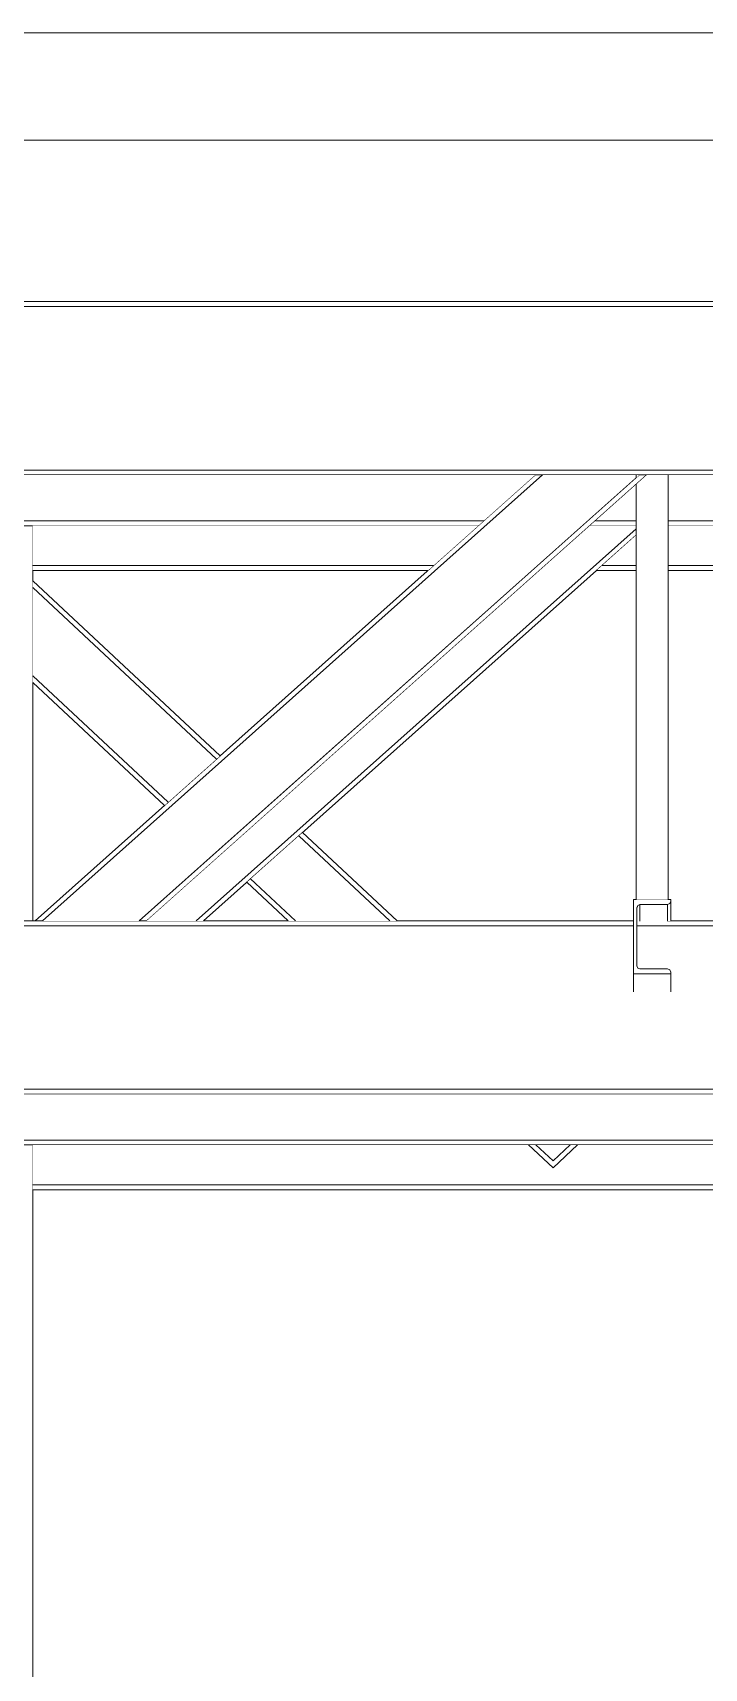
# Model space of a CAD drawing. Extents: x -3080 to 28500, y -1326 to 31609.
# Drawn here: x 22715 to 22850.5, y 28284.2 to 28614.3 of the extents above; entities that cross this region are included whole.
import ezdxf
from ezdxf.xclip import XClip

# ---------------------------------------------------------------- set-up
doc = ezdxf.new("R2010")
doc.units = 0
doc.header["$LTSCALE"] = 100
doc.header["$XCLIPFRAME"] = 2
doc.linetypes.add('188K-SM-07-F10-MECH-CR PIPE-Y2257103$0$X-S-FAB_SL ALL$0$Wipeout_Contour', pattern=[1, 0, -1])
for name, color, linetype in [('0-xref', 8, 'Continuous'), ('188K-SM-07-F10-MECH-CR PIPE-Y2257103$0$X-S-FAB_SL ALL$0$A-ROOF', 7, 'Continuous'), ('188K-SM-07-F10-MECH-CR PIPE-Y2257103$0$X-S-FAB_SL ALL$0$ASP_1', 1, 'Continuous'), ('188K-SM-07-F10-MECH-CR PIPE-Y2257103$0$X-S-FAB_SL ALL$0$Hattch', 7, 'Continuous'), ('188K-SM-07-F10-MECH-CR PIPE-Y2257103$0$X-S-FAB_SL ALL$0$S-COL', 7, 'Continuous'), ('188K-SM-07-F10-MECH-CR PIPE-Y2257103$0$X-S-FAB_SL ALL$0$S-TRUSS', 7, 'Continuous')]:
    doc.layers.add(name, color=color, linetype=linetype)

# ---------------------------------------------------------------- blocks, each defined once
blk = doc.blocks.new('188K-SM-07-F10-MECH-CR PIPE-Y2257103$0$X-S-FAB_SL ALL$0$剖面元素_224_3', base_point=(23061.26, -8263.06))
at = {"layer": '188K-SM-07-F10-MECH-CR PIPE-Y2257103$0$X-S-FAB_SL ALL$0$S-COL', "color": 8, "lineweight": 0}
blk.add_line((45776.26, -6158.78), (45776.26, -6079.02), dxfattribs=at)
at = {"color": 254, "linetype": '188K-SM-07-F10-MECH-CR PIPE-Y2257103$0$X-S-FAB_SL ALL$0$Wipeout_Contour', "lineweight": 0, "ltscale": 369492.85765}
blk.add_wipeout([(45706.26, -6943.06), (45776.26, -6943.06), (45776.26, -6204.02), (45758.76, -6204.02), (45758.76, -6212.28), (45723.76, -6212.28), (45723.76, -6204.02), (45706.26, -6204.02)], dxfattribs=at).dxf.layer = '188K-SM-07-F10-MECH-CR PIPE-Y2257103$0$X-S-FAB_SL ALL$0$Hattch'
at = {"layer": '188K-SM-07-F10-MECH-CR PIPE-Y2257103$0$X-S-FAB_SL ALL$0$S-COL', "color": 8, "lineweight": 0}
blk.add_line((45776.26, -6943.06), (45776.26, -6204.02), dxfattribs=at)
blk = doc.blocks.new('188K-SM-07-F10-MECH-CR PIPE-Y2257103$0$X-S-FAB_SL ALL$0$剖面元素_439_3', base_point=(23061.26, -8263.06))
at = {"layer": '188K-SM-07-F10-MECH-CR PIPE-Y2257103$0$X-S-FAB_SL ALL$0$A-ROOF', "color": 6, "lineweight": 0}
blk.add_line((47418.76, -5979.5), (38233.76, -5979.5), dxfattribs=at)
at = {"color": 254, "linetype": '188K-SM-07-F10-MECH-CR PIPE-Y2257103$0$X-S-FAB_SL ALL$0$Wipeout_Contour', "lineweight": 0, "ltscale": 3803858.743980569}
blk.add_wipeout([(38233.76, -6001.22), (38233.76, -6029.83), (38595.06, -6029.83), (38595.06, -6029.64), (38607.46, -6029.64), (38607.46, -6029.83), (39003.81, -6029.83), (39003.81, -6029.71), (39038.81, -6029.71), (39038.81, -6029.83), (39435.06, -6029.83), (39435.06, -6029.64), (39447.46, -6029.64), (39447.46, -6029.83), (39843.76, -6029.83), (39843.76, -6029.71), (39878.76, -6029.71), (39878.76, -6029.83), (40275.06, -6029.83), (40275.06, -6029.64), (40287.46, -6029.64), (40287.46, -6029.83), (40683.76, -6029.83), (40683.76, -6029.71), (40718.76, -6029.71), (40718.76, -6029.83), (41115.06, -6029.83), (41115.06, -6029.64), (41127.46, -6029.64), (41127.46, -6029.83), (41523.76, -6029.83), (41523.76, -6029.71), (41558.76, -6029.71), (41558.76, -6029.83), (41955.06, -6029.83), (41955.06, -6029.64), (41967.46, -6029.64), (41967.46, -6029.83), (42363.76, -6029.83), (42363.76, -6029.71), (42398.76, -6029.71), (42398.76, -6029.83), (42795.06, -6029.83), (42795.06, -6029.64), (42807.46, -6029.64), (42807.46, -6029.83), (43203.76, -6029.83), (43203.76, -6029.71), (43238.76, -6029.71), (43238.76, -6029.83), (43635.06, -6029.83), (43635.06, -6029.64), (43647.46, -6029.64), (43647.46, -6029.83), (44043.76, -6029.83), (44043.76, -6029.71), (44078.76, -6029.71), (44078.76, -6029.83), (44475.06, -6029.83), (44475.06, -6029.64), (44487.46, -6029.64), (44487.46, -6029.83), (44883.76, -6029.83), (44883.76, -6029.71), (44918.76, -6029.71), (44918.76, -6029.83), (45315.06, -6029.83), (45315.06, -6029.64), (45327.46, -6029.64), (45327.46, -6029.83), (45723.76, -6029.83), (45723.76, -6029.71), (45758.76, -6029.71), (45758.76, -6029.83), (46155.06, -6029.83), (46155.06, -6029.64), (46167.46, -6029.64), (46167.46, -6029.83), (46563.76, -6029.83), (46563.76, -6029.71), (46598.76, -6029.71), (46598.76, -6029.83), (46995.06, -6029.83), (46995.06, -6029.64), (47007.46, -6029.64), (47007.46, -6029.83), (47376.26, -6029.83), (47376.26, -6001.22)], dxfattribs=at).dxf.layer = '188K-SM-07-F10-MECH-CR PIPE-Y2257103$0$X-S-FAB_SL ALL$0$Hattch'
at = {"layer": '188K-SM-07-F10-MECH-CR PIPE-Y2257103$0$X-S-FAB_SL ALL$0$A-ROOF', "color": 6, "lineweight": 0}
blk.add_line((47418.76, -6001.22), (38233.76, -6001.22), dxfattribs=at)
blk = doc.blocks.new('188K-SM-07-F10-MECH-CR PIPE-Y2257103$0$X-S-FAB_SL ALL$0$剖面元素_787_3', base_point=(23061.26, -8263.06))
at = {"color": 254, "linetype": '188K-SM-07-F10-MECH-CR PIPE-Y2257103$0$X-S-FAB_SL ALL$0$Wipeout_Contour', "lineweight": 0, "ltscale": 371617.813796}
blk.add_wipeout([(46155.06, -6033.78), (45758.76, -6033.78), (45758.76, -6034.78), (46161.01, -6034.78), (46161.01, -6034.09), (46160.93, -6033.88), (46160.71, -6033.79), (46155.06, -6033.79)], dxfattribs=at).dxf.layer = '188K-SM-07-F10-MECH-CR PIPE-Y2257103$0$X-S-FAB_SL ALL$0$Hattch'
at = {"color": 254, "linetype": '188K-SM-07-F10-MECH-CR PIPE-Y2257103$0$X-S-FAB_SL ALL$0$Wipeout_Contour', "lineweight": 0, "ltscale": 372628.779703}
blk.add_wipeout([(45748.76, -6193.78), (46588.76, -6193.78), (46588.76, -6193.05), (46563.76, -6193.05), (46563.76, -6192.78), (45758.76, -6192.78), (45758.76, -6193.05), (45748.76, -6193.05)], dxfattribs=at).dxf.layer = '188K-SM-07-F10-MECH-CR PIPE-Y2257103$0$X-S-FAB_SL ALL$0$Hattch'
at = {"color": 254, "linetype": '188K-SM-07-F10-MECH-CR PIPE-Y2257103$0$X-S-FAB_SL ALL$0$Wipeout_Contour', "lineweight": 0, "ltscale": 1117359.68628444}
blk.add_wipeout([(45748.76, -6062.73), (45758.76, -6062.73), (45758.76, -6067.78), (46563.76, -6067.78), (46563.76, -6062.73), (46580.26, -6062.73), (46580.26, -6035.28), (46563.76, -6035.28), (46563.76, -6034.78), (46161.51, -6034.78), (46161.51, -6053.35), (46161.6, -6053.56), (46161.81, -6053.65), (46167.46, -6053.65), (46167.46, -6058.04), (46155.06, -6058.04), (46155.06, -6053.65), (46160.71, -6053.65), (46160.93, -6053.56), (46161.01, -6053.35), (46161.01, -6034.78), (45758.76, -6034.78), (45758.76, -6035.28), (45748.76, -6035.28)], dxfattribs=at).dxf.layer = '188K-SM-07-F10-MECH-CR PIPE-Y2257103$0$X-S-FAB_SL ALL$0$Hattch'
at = {"color": 254, "linetype": '188K-SM-07-F10-MECH-CR PIPE-Y2257103$0$X-S-FAB_SL ALL$0$Wipeout_Contour', "lineweight": 0, "ltscale": 1490301.704925529}
blk.add_wipeout([(45748.76, -6160.26), (45748.76, -6187.71), (45758.76, -6187.71), (45758.76, -6192.78), (46563.76, -6192.78), (46563.76, -6187.71), (46580.26, -6187.71), (46580.26, -6160.26), (46563.76, -6160.26), (46563.76, -6159.78), (46418.16, -6159.78), (46418.16, -6167.85), (46418.35, -6168.31), (46418.81, -6168.5), (46424.36, -6168.5), (46424.82, -6168.69), (46425.01, -6169.15), (46425.01, -6173.08), (46417.51, -6173.08), (46417.51, -6159.78), (45898.16, -6159.78), (45898.16, -6167.85), (45898.35, -6168.31), (45898.81, -6168.5), (45904.36, -6168.5), (45904.82, -6168.69), (45905.01, -6169.15), (45905.01, -6173.08), (45897.51, -6173.08), (45897.51, -6159.78), (45758.76, -6159.78), (45758.76, -6160.26)], dxfattribs=at).dxf.layer = '188K-SM-07-F10-MECH-CR PIPE-Y2257103$0$X-S-FAB_SL ALL$0$Hattch'
at = {"layer": '188K-SM-07-F10-MECH-CR PIPE-Y2257103$0$X-S-FAB_SL ALL$0$S-TRUSS', "color": 8, "lineweight": 0}
for p, q in [((46155.06, -6033.78), (45758.76, -6033.78)), ((46161.01, -6034.78), (45758.76, -6034.78)), ((45748.76, -6193.78), (46581.26, -6193.78)), ((45758.76, -6192.78), (46563.76, -6192.78))]:
    blk.add_line(p, q, dxfattribs=at)
at = {"color": 254, "linetype": '188K-SM-07-F10-MECH-CR PIPE-Y2257103$0$X-S-FAB_SL ALL$0$Wipeout_Contour', "lineweight": 0, "ltscale": 372467.365903}
blk.add_wipeout([(45749.26, -6068.78), (46573.26, -6068.78), (46573.26, -6068.07), (46563.76, -6068.07), (46563.76, -6067.78), (45758.76, -6067.78), (45758.76, -6068.07), (45749.26, -6068.07)], dxfattribs=at).dxf.layer = '188K-SM-07-F10-MECH-CR PIPE-Y2257103$0$X-S-FAB_SL ALL$0$Hattch'
at = {"color": 254, "linetype": '188K-SM-07-F10-MECH-CR PIPE-Y2257103$0$X-S-FAB_SL ALL$0$Wipeout_Contour', "lineweight": 0, "ltscale": 184960.758147}
blk.add_wipeout([(45758.76, -6158.78), (45758.76, -6159.78), (45897.51, -6159.78), (45897.51, -6158.78)], dxfattribs=at).dxf.layer = '188K-SM-07-F10-MECH-CR PIPE-Y2257103$0$X-S-FAB_SL ALL$0$Hattch'
at = {"layer": '188K-SM-07-F10-MECH-CR PIPE-Y2257103$0$X-S-FAB_SL ALL$0$S-TRUSS', "color": 8, "lineweight": 0}
for p, q in [((46563.76, -6067.78), (45758.76, -6067.78)), ((45877.65, -6068.78), (45749.26, -6068.78)), ((45898.68, -6068.78), (45879.15, -6068.78)), ((46437.34, -6068.78), (45900.19, -6068.78)), ((45758.76, -6158.78), (45776.74, -6158.78)), ((45778.24, -6158.78), (45797.77, -6158.78))]:
    blk.add_line(p, q, dxfattribs=at)
at = {"color": 254, "linetype": '188K-SM-07-F10-MECH-CR PIPE-Y2257103$0$X-S-FAB_SL ALL$0$Wipeout_Contour', "lineweight": 0, "ltscale": 371521.276645}
blk.add_wipeout([(45898.16, -6159.78), (46417.51, -6159.78), (46417.51, -6158.78), (45904.51, -6158.78), (45904.36, -6158.84), (45898.81, -6158.84), (45898.35, -6159.03), (45898.16, -6159.49)], dxfattribs=at).dxf.layer = '188K-SM-07-F10-MECH-CR PIPE-Y2257103$0$X-S-FAB_SL ALL$0$Hattch'
at = {"layer": '188K-SM-07-F10-MECH-CR PIPE-Y2257103$0$X-S-FAB_SL ALL$0$S-TRUSS', "color": 8, "lineweight": 0}
for p, q in [((45758.76, -6159.78), (45897.51, -6159.78)), ((45799.27, -6158.78), (45897.51, -6158.78)), ((45898.16, -6159.78), (46417.51, -6159.78)), ((45904.51, -6158.78), (46417.51, -6158.78))]:
    blk.add_line(p, q, dxfattribs=at)
blk = doc.blocks.new('188K-SM-07-F10-MECH-CR PIPE-Y2257103$0$X-S-FAB_SL ALL$0$剖面元素_789_3', base_point=(23061.26, -8263.06))
at = {"color": 254, "linetype": '188K-SM-07-F10-MECH-CR PIPE-Y2257103$0$X-S-FAB_SL ALL$0$Wipeout_Contour', "lineweight": 0, "ltscale": 184935.947632}
blk.add_wipeout([(45776.74, -6158.78), (45778.24, -6158.78), (45879.15, -6068.78), (45877.65, -6068.78)], dxfattribs=at).dxf.layer = '188K-SM-07-F10-MECH-CR PIPE-Y2257103$0$X-S-FAB_SL ALL$0$Hattch'
at = {"color": 254, "linetype": '188K-SM-07-F10-MECH-CR PIPE-Y2257103$0$X-S-FAB_SL ALL$0$Wipeout_Contour', "lineweight": 0, "ltscale": 185019.342693}
blk.add_wipeout([(45797.77, -6158.78), (45799.27, -6158.78), (45900.19, -6068.78), (45898.68, -6068.78)], dxfattribs=at).dxf.layer = '188K-SM-07-F10-MECH-CR PIPE-Y2257103$0$X-S-FAB_SL ALL$0$Hattch'
at = {"color": 254, "linetype": '188K-SM-07-F10-MECH-CR PIPE-Y2257103$0$X-S-FAB_SL ALL$0$Wipeout_Contour', "lineweight": 0, "ltscale": 231273.98567}
blk.add_wipeout([(45778.24, -6158.78), (45797.77, -6158.78), (45898.01, -6069.38), (45898.01, -6068.78), (45879.15, -6068.78)], dxfattribs=at).dxf.layer = '188K-SM-07-F10-MECH-CR PIPE-Y2257103$0$X-S-FAB_SL ALL$0$Hattch'
at = {"layer": '188K-SM-07-F10-MECH-CR PIPE-Y2257103$0$X-S-FAB_SL ALL$0$S-TRUSS', "color": 8, "lineweight": 0}
for p, q in [((45776.74, -6158.78), (45877.65, -6068.78)), ((45778.24, -6158.78), (45879.15, -6068.78)), ((45797.77, -6158.78), (45898.68, -6068.78)), ((45799.27, -6158.78), (45900.19, -6068.78)), ((45877.65, -6068.78), (45879.15, -6068.78)), ((45898.68, -6068.78), (45900.19, -6068.78)), ((45776.74, -6158.78), (45778.24, -6158.78)), ((45797.77, -6158.78), (45799.27, -6158.78))]:
    blk.add_line(p, q, dxfattribs=at)
blk = doc.blocks.new('188K-SM-07-F10-MECH-CR PIPE-Y2257103$0$X-S-FAB_SL ALL$0$剖面元素_790_3', base_point=(23061.26, -8263.06))
at = {"color": 254, "linetype": '188K-SM-07-F10-MECH-CR PIPE-Y2257103$0$X-S-FAB_SL ALL$0$Wipeout_Contour', "lineweight": 0, "ltscale": 184865.747682}
blk.add_wipeout([(45877.65, -6068.78), (45758.76, -6068.78), (45758.76, -6078.02), (45867.29, -6078.02)], dxfattribs=at).dxf.layer = '188K-SM-07-F10-MECH-CR PIPE-Y2257103$0$X-S-FAB_SL ALL$0$Hattch'
at = {"color": 254, "linetype": '188K-SM-07-F10-MECH-CR PIPE-Y2257103$0$X-S-FAB_SL ALL$0$Wipeout_Contour', "lineweight": 0, "ltscale": 138886.607556}
blk.add_wipeout([(45898.01, -6070.72), (45889.83, -6078.02), (45898.01, -6078.02)], dxfattribs=at).dxf.layer = '188K-SM-07-F10-MECH-CR PIPE-Y2257103$0$X-S-FAB_SL ALL$0$Hattch'
at = {"color": 254, "linetype": '188K-SM-07-F10-MECH-CR PIPE-Y2257103$0$X-S-FAB_SL ALL$0$Wipeout_Contour', "lineweight": 0, "ltscale": 186236.393014}
blk.add_wipeout([(45904.51, -6078.02), (46418.01, -6078.02), (46418.01, -6068.78), (45904.51, -6068.78)], dxfattribs=at).dxf.layer = '188K-SM-07-F10-MECH-CR PIPE-Y2257103$0$X-S-FAB_SL ALL$0$Hattch'
at = {"color": 254, "linetype": '188K-SM-07-F10-MECH-CR PIPE-Y2257103$0$X-S-FAB_SL ALL$0$Wipeout_Contour', "lineweight": 0, "ltscale": 372639.509223}
blk.add_wipeout([(45758.76, -6203.12), (45748.76, -6203.12), (45748.76, -6204.02), (46588.76, -6204.02), (46588.76, -6203.12), (46563.76, -6203.12), (46563.76, -6203.02), (45758.76, -6203.02)], dxfattribs=at).dxf.layer = '188K-SM-07-F10-MECH-CR PIPE-Y2257103$0$X-S-FAB_SL ALL$0$Hattch'
at = {"color": 254, "linetype": '188K-SM-07-F10-MECH-CR PIPE-Y2257103$0$X-S-FAB_SL ALL$0$Wipeout_Contour', "lineweight": 0, "ltscale": 277160.238106}
blk.add_wipeout([(45749.26, -6078.15), (45749.26, -6079.02), (45866.17, -6079.02), (45867.29, -6078.02), (45758.76, -6078.02), (45758.76, -6078.15)], dxfattribs=at).dxf.layer = '188K-SM-07-F10-MECH-CR PIPE-Y2257103$0$X-S-FAB_SL ALL$0$Hattch'
at = {"color": 254, "linetype": '188K-SM-07-F10-MECH-CR PIPE-Y2257103$0$X-S-FAB_SL ALL$0$Wipeout_Contour', "lineweight": 0, "ltscale": 185177.615154}
blk.add_wipeout([(45889.83, -6078.02), (45888.71, -6079.02), (45898.01, -6079.02), (45898.01, -6078.02)], dxfattribs=at).dxf.layer = '188K-SM-07-F10-MECH-CR PIPE-Y2257103$0$X-S-FAB_SL ALL$0$Hattch'
at = {"color": 254, "linetype": '188K-SM-07-F10-MECH-CR PIPE-Y2257103$0$X-S-FAB_SL ALL$0$Wipeout_Contour', "lineweight": 0, "ltscale": 186239.064512}
blk.add_wipeout([(45904.51, -6078.02), (45904.51, -6079.02), (46418.01, -6079.02), (46418.01, -6078.02)], dxfattribs=at).dxf.layer = '188K-SM-07-F10-MECH-CR PIPE-Y2257103$0$X-S-FAB_SL ALL$0$Hattch'
at = {"color": 254, "linetype": '188K-SM-07-F10-MECH-CR PIPE-Y2257103$0$X-S-FAB_SL ALL$0$Wipeout_Contour', "lineweight": 0, "ltscale": 280250.884965}
blk.add_wipeout([(45758.76, -6203.02), (46563.76, -6203.02), (46563.76, -6203), (46563.76, -6197.3), (46563.76, -6193.78), (45758.76, -6193.78)], dxfattribs=at).dxf.layer = '188K-SM-07-F10-MECH-CR PIPE-Y2257103$0$X-S-FAB_SL ALL$0$Hattch'
at = {"layer": '188K-SM-07-F10-MECH-CR PIPE-Y2257103$0$X-S-FAB_SL ALL$0$S-TRUSS', "color": 8, "lineweight": 0}
for p, q in [((45867.29, -6078.02), (45758.76, -6078.02)), ((45898.01, -6078.02), (45889.83, -6078.02)), ((46418.01, -6078.02), (45904.51, -6078.02)), ((45866.17, -6079.02), (45749.26, -6079.02)), ((45898.01, -6079.02), (45888.71, -6079.02)), ((46418.01, -6079.02), (45904.51, -6079.02)), ((45758.76, -6203.02), (46563.76, -6203.02)), ((45748.76, -6204.02), (46581.26, -6204.02))]:
    blk.add_line(p, q, dxfattribs=at)
blk = doc.blocks.new('188K-SM-07-F10-MECH-CR PIPE-Y2257103$0$X-S-FAB_SL ALL$0$剖面元素_792_3', base_point=(23061.26, -8263.06))
at = {"color": 254, "linetype": '188K-SM-07-F10-MECH-CR PIPE-Y2257103$0$X-S-FAB_SL ALL$0$Wipeout_Contour', "lineweight": 0, "ltscale": 185042.285889}
blk.add_wipeout([(45898.01, -6079.62), (45809.25, -6158.78), (45810.75, -6158.78), (45898.01, -6080.96)], dxfattribs=at).dxf.layer = '188K-SM-07-F10-MECH-CR PIPE-Y2257103$0$X-S-FAB_SL ALL$0$Hattch'
at = {"color": 254, "linetype": '188K-SM-07-F10-MECH-CR PIPE-Y2257103$0$X-S-FAB_SL ALL$0$Wipeout_Contour', "lineweight": 0, "ltscale": 231319.708827}
blk.add_wipeout([(45799.27, -6158.78), (45809.25, -6158.78), (45898.01, -6079.62), (45898.01, -6079.02), (45888.71, -6079.02)], dxfattribs=at).dxf.layer = '188K-SM-07-F10-MECH-CR PIPE-Y2257103$0$X-S-FAB_SL ALL$0$Hattch'
at = {"layer": '188K-SM-07-F10-MECH-CR PIPE-Y2257103$0$X-S-FAB_SL ALL$0$S-TRUSS', "color": 8, "lineweight": 0}
for p, q in [((45809.25, -6158.78), (45898.01, -6079.62)), ((45810.75, -6158.78), (45898.01, -6080.96))]:
    blk.add_line(p, q, dxfattribs=at)
blk = doc.blocks.new('188K-SM-07-F10-MECH-CR PIPE-Y2257103$0$X-S-FAB_SL ALL$0$剖面元素_1476_3', base_point=(23061.26, -8263.06))
at = {"color": 254, "linetype": '188K-SM-07-F10-MECH-CR PIPE-Y2257103$0$X-S-FAB_SL ALL$0$Wipeout_Contour', "lineweight": 0, "ltscale": 184884.093993}
blk.add_wipeout([(45866.17, -6079.02), (45776.26, -6079.02), (45776.26, -6087.06), (45857.15, -6087.06)], dxfattribs=at).dxf.layer = '188K-SM-07-F10-MECH-CR PIPE-Y2257103$0$X-S-FAB_SL ALL$0$Hattch'
at = {"color": 254, "linetype": '188K-SM-07-F10-MECH-CR PIPE-Y2257103$0$X-S-FAB_SL ALL$0$Wipeout_Contour', "lineweight": 0, "ltscale": 138891.65565}
blk.add_wipeout([(45891.17, -6087.06), (45898.01, -6087.06), (45898.01, -6080.96)], dxfattribs=at).dxf.layer = '188K-SM-07-F10-MECH-CR PIPE-Y2257103$0$X-S-FAB_SL ALL$0$Hattch'
at = {"color": 254, "linetype": '188K-SM-07-F10-MECH-CR PIPE-Y2257103$0$X-S-FAB_SL ALL$0$Wipeout_Contour', "lineweight": 0, "ltscale": 185400.529537}
blk.add_wipeout([(45904.51, -6087.06), (45989.58, -6087.06), (45998.2, -6079.02), (45904.51, -6079.02)], dxfattribs=at).dxf.layer = '188K-SM-07-F10-MECH-CR PIPE-Y2257103$0$X-S-FAB_SL ALL$0$Hattch'
at = {"color": 254, "linetype": '188K-SM-07-F10-MECH-CR PIPE-Y2257103$0$X-S-FAB_SL ALL$0$Wipeout_Contour', "lineweight": 0, "ltscale": 375930.330486}
blk.add_wipeout([(45776.26, -6212.06), (45776.26, -6213.06), (47376.26, -6213.06), (47376.26, -6212.06), (46598.76, -6212.06), (46598.76, -6212.87), (46563.76, -6212.87), (46563.76, -6212.06)], dxfattribs=at).dxf.layer = '188K-SM-07-F10-MECH-CR PIPE-Y2257103$0$X-S-FAB_SL ALL$0$Hattch'
at = {"color": 254, "linetype": '188K-SM-07-F10-MECH-CR PIPE-Y2257103$0$X-S-FAB_SL ALL$0$Wipeout_Contour', "lineweight": 0, "ltscale": 184876.336264}
blk.add_wipeout([(45776.26, -6087.06), (45776.26, -6088.06), (45856.03, -6088.06), (45857.15, -6087.06)], dxfattribs=at).dxf.layer = '188K-SM-07-F10-MECH-CR PIPE-Y2257103$0$X-S-FAB_SL ALL$0$Hattch'
at = {"color": 254, "linetype": '188K-SM-07-F10-MECH-CR PIPE-Y2257103$0$X-S-FAB_SL ALL$0$Wipeout_Contour', "lineweight": 0, "ltscale": 185185.004136}
blk.add_wipeout([(45891.17, -6087.06), (45890.04, -6088.06), (45898.01, -6088.06), (45898.01, -6087.06)], dxfattribs=at).dxf.layer = '188K-SM-07-F10-MECH-CR PIPE-Y2257103$0$X-S-FAB_SL ALL$0$Hattch'
at = {"color": 254, "linetype": '188K-SM-07-F10-MECH-CR PIPE-Y2257103$0$X-S-FAB_SL ALL$0$Wipeout_Contour', "lineweight": 0, "ltscale": 186243.791181}
blk.add_wipeout([(46418.01, -6087.06), (45904.51, -6087.06), (45904.51, -6088.06), (46418.01, -6088.06)], dxfattribs=at).dxf.layer = '188K-SM-07-F10-MECH-CR PIPE-Y2257103$0$X-S-FAB_SL ALL$0$Hattch'
at = {"color": 254, "linetype": '188K-SM-07-F10-MECH-CR PIPE-Y2257103$0$X-S-FAB_SL ALL$0$Wipeout_Contour', "lineweight": 0, "ltscale": 605530.561269}
blk.add_wipeout([(45776.26, -6212.06), (46563.76, -6212.06), (46563.76, -6204.02), (46446.2, -6204.02), (46441.26, -6208.62), (46436.33, -6204.02), (46166.2, -6204.02), (46161.26, -6208.62), (46156.33, -6204.02), (45886.2, -6204.02), (45881.26, -6208.62), (45876.33, -6204.02), (45776.26, -6204.02)], dxfattribs=at).dxf.layer = '188K-SM-07-F10-MECH-CR PIPE-Y2257103$0$X-S-FAB_SL ALL$0$Hattch'
at = {"layer": '188K-SM-07-F10-MECH-CR PIPE-Y2257103$0$X-S-FAB_SL ALL$0$S-TRUSS', "color": 8, "lineweight": 0}
for p, q in [((45857.15, -6087.06), (45776.26, -6087.06)), ((45856.03, -6088.06), (45776.26, -6088.06)), ((45898.01, -6088.06), (45890.04, -6088.06)), ((45898.01, -6087.06), (45891.17, -6087.06)), ((46418.01, -6087.06), (45904.51, -6087.06)), ((46418.01, -6088.06), (45904.51, -6088.06)), ((45776.26, -6212.06), (46563.76, -6212.06)), ((45776.26, -6213.06), (47376.26, -6213.06))]:
    blk.add_line(p, q, dxfattribs=at)
blk = doc.blocks.new('188K-SM-07-F10-MECH-CR PIPE-Y2257103$0$X-S-FAB_SL ALL$0$剖面元素_1489_3', base_point=(23061.26, -8263.06))
at = {"color": 254, "linetype": '188K-SM-07-F10-MECH-CR PIPE-Y2257103$0$X-S-FAB_SL ALL$0$Wipeout_Contour', "lineweight": 0, "ltscale": 185238.954143}
blk.add_wipeout([(45898.35, -6155.68), (45898.35, -6159.03), (45898.81, -6158.84), (45898.81, -6155.49)], dxfattribs=at).dxf.layer = '188K-SM-07-F10-MECH-CR PIPE-Y2257103$0$X-S-FAB_SL ALL$0$Hattch'
at = {"color": 254, "linetype": '188K-SM-07-F10-MECH-CR PIPE-Y2257103$0$X-S-FAB_SL ALL$0$Wipeout_Contour', "lineweight": 0, "ltscale": 185263.90493}
blk.add_wipeout([(45904.82, -6155.3), (45904.82, -6158.78), (45905.01, -6158.78), (45905.01, -6154.84)], dxfattribs=at).dxf.layer = '188K-SM-07-F10-MECH-CR PIPE-Y2257103$0$X-S-FAB_SL ALL$0$Hattch'
at = {"color": 254, "linetype": '188K-SM-07-F10-MECH-CR PIPE-Y2257103$0$X-S-FAB_SL ALL$0$Wipeout_Contour', "lineweight": 0, "ltscale": 185257.048134}
blk.add_wipeout([(45905.01, -6169.5), (45897.51, -6169.5), (45897.51, -6173.08), (45905.01, -6173.08)], dxfattribs=at).dxf.layer = '188K-SM-07-F10-MECH-CR PIPE-Y2257103$0$X-S-FAB_SL ALL$0$Hattch'
at = {"layer": '188K-SM-07-F10-MECH-CR PIPE-Y2257103$0$X-S-FAB_SL ALL$0$S-TRUSS', "color": 8, "lineweight": 0}
for p, q in [((45897.51, -6169.5), (45897.51, -6173.08)), ((45905.01, -6169.5), (45905.01, -6173.08))]:
    blk.add_line(p, q, dxfattribs=at)
at = {"layer": '188K-SM-07-F10-MECH-CR PIPE-Y2257103$0$X-S-FAB_SL ALL$0$S-TRUSS', "color": 2, "lineweight": 0}
blk.add_line((45905.01, -6169.5), (45897.51, -6169.5), dxfattribs=at)
at = {"layer": '188K-SM-07-F10-MECH-CR PIPE-Y2257103$0$X-S-FAB_SL ALL$0$S-TRUSS', "color": 2, "lineweight": 0, "flags": 128}
for points in [[(45898.35, -6168.31), (45898.81, -6168.5), (45904.36, -6168.5), (45904.82, -6168.69)], [(45904.82, -6168.69), (45905.01, -6169.15), (45905.01, -6169.5)]]:
    blk.add_lwpolyline(points, dxfattribs=at)
at = {"color": 254, "linetype": '188K-SM-07-F10-MECH-CR PIPE-Y2257103$0$X-S-FAB_SL ALL$0$Wipeout_Contour', "lineweight": 0, "ltscale": 185237.838635}
blk.add_wipeout([(45898.16, -6159.49), (45898.35, -6159.03), (45898.35, -6155.68), (45898.16, -6156.14)], dxfattribs=at).dxf.layer = '188K-SM-07-F10-MECH-CR PIPE-Y2257103$0$X-S-FAB_SL ALL$0$Hattch'
at = {"color": 254, "linetype": '188K-SM-07-F10-MECH-CR PIPE-Y2257103$0$X-S-FAB_SL ALL$0$Wipeout_Contour', "lineweight": 0, "ltscale": 231578.760821}
blk.add_wipeout([(45904.36, -6155.49), (45904.36, -6158.84), (45904.51, -6158.78), (45904.82, -6158.78), (45904.82, -6155.3)], dxfattribs=at).dxf.layer = '188K-SM-07-F10-MECH-CR PIPE-Y2257103$0$X-S-FAB_SL ALL$0$Hattch'
at = {"color": 254, "linetype": '188K-SM-07-F10-MECH-CR PIPE-Y2257103$0$X-S-FAB_SL ALL$0$Wipeout_Contour', "lineweight": 0, "ltscale": 185250.816048}
blk.add_wipeout([(45898.81, -6158.84), (45904.36, -6158.84), (45904.36, -6155.49), (45898.81, -6155.49)], dxfattribs=at).dxf.layer = '188K-SM-07-F10-MECH-CR PIPE-Y2257103$0$X-S-FAB_SL ALL$0$Hattch'
at = {"layer": '188K-SM-07-F10-MECH-CR PIPE-Y2257103$0$X-S-FAB_SL ALL$0$S-TRUSS', "color": 2, "lineweight": 0}
for p, q in [((45897.51, -6154.49), (45897.51, -6169.5)), ((45905.01, -6154.49), (45897.51, -6154.49))]:
    blk.add_line(p, q, dxfattribs=at)
at = {"layer": '188K-SM-07-F10-MECH-CR PIPE-Y2257103$0$X-S-FAB_SL ALL$0$S-TRUSS', "color": 8, "lineweight": 0}
for p, q in [((45898.81, -6155.49), (45898.81, -6158.84)), ((45904.36, -6155.49), (45904.36, -6158.84)), ((45905.01, -6154.84), (45905.01, -6158.78))]:
    blk.add_line(p, q, dxfattribs=at)
at = {"layer": '188K-SM-07-F10-MECH-CR PIPE-Y2257103$0$X-S-FAB_SL ALL$0$S-TRUSS', "color": 2, "lineweight": 0, "flags": 128}
for points in [[(45898.35, -6155.68), (45898.16, -6156.14), (45898.16, -6167.85), (45898.35, -6168.31)], [(45904.82, -6155.3), (45904.36, -6155.49), (45898.81, -6155.49), (45898.35, -6155.68)], [(45905.01, -6154.49), (45905.01, -6154.84), (45904.82, -6155.3)]]:
    blk.add_lwpolyline(points, dxfattribs=at)
blk = doc.blocks.new('188K-SM-07-F10-MECH-CR PIPE-Y2257103$0$X-S-FAB_SL ALL$0$剖面元素_1667_3', base_point=(23061.26, -8263.06))
at = {"color": 254, "linetype": '188K-SM-07-F10-MECH-CR PIPE-Y2257103$0$X-S-FAB_SL ALL$0$Wipeout_Contour', "lineweight": 0, "ltscale": 184802.334296}
blk.add_wipeout([(45776.26, -6091.52), (45813.35, -6126.12), (45814.1, -6125.46), (45776.26, -6090.16)], dxfattribs=at).dxf.layer = '188K-SM-07-F10-MECH-CR PIPE-Y2257103$0$X-S-FAB_SL ALL$0$Hattch'
at = {"color": 254, "linetype": '188K-SM-07-F10-MECH-CR PIPE-Y2257103$0$X-S-FAB_SL ALL$0$Wipeout_Contour', "lineweight": 0, "ltscale": 185001.805227}
blk.add_wipeout([(45830.73, -6140.97), (45829.98, -6141.63), (45848.36, -6158.78), (45849.83, -6158.78)], dxfattribs=at).dxf.layer = '188K-SM-07-F10-MECH-CR PIPE-Y2257103$0$X-S-FAB_SL ALL$0$Hattch'
at = {"color": 254, "linetype": '188K-SM-07-F10-MECH-CR PIPE-Y2257103$0$X-S-FAB_SL ALL$0$Wipeout_Contour', "lineweight": 0, "ltscale": 138896.807058}
blk.add_wipeout([(45877.8, -6204.02), (45881.26, -6207.25), (45884.73, -6204.02)], dxfattribs=at).dxf.layer = '188K-SM-07-F10-MECH-CR PIPE-Y2257103$0$X-S-FAB_SL ALL$0$Hattch'
at = {"color": 254, "linetype": '188K-SM-07-F10-MECH-CR PIPE-Y2257103$0$X-S-FAB_SL ALL$0$Wipeout_Contour', "lineweight": 0, "ltscale": 184795.9707}
blk.add_wipeout([(45776.26, -6109.3), (45803.61, -6134.81), (45813.35, -6126.12), (45776.26, -6091.52)], dxfattribs=at).dxf.layer = '188K-SM-07-F10-MECH-CR PIPE-Y2257103$0$X-S-FAB_SL ALL$0$Hattch'
at = {"color": 254, "linetype": '188K-SM-07-F10-MECH-CR PIPE-Y2257103$0$X-S-FAB_SL ALL$0$Wipeout_Contour', "lineweight": 0, "ltscale": 184972.663808}
blk.add_wipeout([(45829.98, -6141.63), (45820.24, -6150.32), (45829.3, -6158.78), (45848.36, -6158.78)], dxfattribs=at).dxf.layer = '188K-SM-07-F10-MECH-CR PIPE-Y2257103$0$X-S-FAB_SL ALL$0$Hattch'
at = {"color": 254, "linetype": '188K-SM-07-F10-MECH-CR PIPE-Y2257103$0$X-S-FAB_SL ALL$0$Wipeout_Contour', "lineweight": 0, "ltscale": 277793.757653}
blk.add_wipeout([(45877.8, -6204.02), (45876.33, -6204.02), (45881.26, -6208.62), (45886.2, -6204.02), (45884.73, -6204.02), (45881.26, -6207.25)], dxfattribs=at).dxf.layer = '188K-SM-07-F10-MECH-CR PIPE-Y2257103$0$X-S-FAB_SL ALL$0$Hattch'
at = {"layer": '188K-SM-07-F10-MECH-CR PIPE-Y2257103$0$X-S-FAB_SL ALL$0$S-TRUSS', "color": 8, "lineweight": 0}
for p, q in [((45881.26, -6208.62), (45876.33, -6204.02)), ((45881.26, -6207.25), (45877.8, -6204.02)), ((45884.73, -6204.02), (45881.26, -6207.25)), ((45886.2, -6204.02), (45881.26, -6208.62))]:
    blk.add_line(p, q, dxfattribs=at)
at = {"color": 254, "linetype": '188K-SM-07-F10-MECH-CR PIPE-Y2257103$0$X-S-FAB_SL ALL$0$Wipeout_Contour', "lineweight": 0, "ltscale": 184789.084289}
blk.add_wipeout([(45776.26, -6110.67), (45802.86, -6135.48), (45803.61, -6134.81), (45776.26, -6109.3)], dxfattribs=at).dxf.layer = '188K-SM-07-F10-MECH-CR PIPE-Y2257103$0$X-S-FAB_SL ALL$0$Hattch'
at = {"color": 254, "linetype": '188K-SM-07-F10-MECH-CR PIPE-Y2257103$0$X-S-FAB_SL ALL$0$Wipeout_Contour', "lineweight": 0, "ltscale": 184942.85477}
blk.add_wipeout([(45819.49, -6150.99), (45827.84, -6158.78), (45829.3, -6158.78), (45820.24, -6150.32)], dxfattribs=at).dxf.layer = '188K-SM-07-F10-MECH-CR PIPE-Y2257103$0$X-S-FAB_SL ALL$0$Hattch'
at = {"layer": '188K-SM-07-F10-MECH-CR PIPE-Y2257103$0$X-S-FAB_SL ALL$0$S-TRUSS', "color": 8, "lineweight": 0}
for p, q in [((45814.1, -6125.46), (45776.26, -6090.16)), ((45813.35, -6126.12), (45776.26, -6091.52)), ((45803.61, -6134.81), (45776.26, -6109.3)), ((45802.86, -6135.48), (45776.26, -6110.67)), ((45848.36, -6158.78), (45829.98, -6141.63)), ((45849.83, -6158.78), (45830.73, -6140.97)), ((45829.3, -6158.78), (45820.24, -6150.32)), ((45827.84, -6158.78), (45819.49, -6150.99))]:
    blk.add_line(p, q, dxfattribs=at)
blk = doc.blocks.new('188K-SM-07-F10-MECH-CR PIPE-Y2257103$0$X-S-FAB_SL ALL$0$剖面元素_1984_3', base_point=(23061.26, -8263.06))
at = {"color": 254, "linetype": '188K-SM-07-F10-MECH-CR PIPE-Y2257103$0$X-S-FAB_SL ALL$0$Wipeout_Contour', "lineweight": 0, "ltscale": 138893.648115}
blk.add_wipeout([(45898.01, -6069.38), (45898.68, -6068.78), (45898.01, -6068.78)], dxfattribs=at).dxf.layer = '188K-SM-07-F10-MECH-CR PIPE-Y2257103$0$X-S-FAB_SL ALL$0$Hattch'
at = {"color": 254, "linetype": '188K-SM-07-F10-MECH-CR PIPE-Y2257103$0$X-S-FAB_SL ALL$0$Wipeout_Contour', "lineweight": 0, "ltscale": 231525.481981}
blk.add_wipeout([(45898.01, -6070.72), (45898.01, -6154.49), (45904.51, -6154.49), (45904.51, -6068.78), (45900.19, -6068.78)], dxfattribs=at).dxf.layer = '188K-SM-07-F10-MECH-CR PIPE-Y2257103$0$X-S-FAB_SL ALL$0$Hattch'
at = {"layer": '188K-SM-07-F10-MECH-CR PIPE-Y2257103$0$X-S-FAB_SL ALL$0$S-TRUSS', "color": 8, "lineweight": 0}
for p, q in [((45898.01, -6069.38), (45898.01, -6068.78)), ((45898.01, -6154.49), (45898.01, -6070.72)), ((45904.51, -6154.49), (45904.51, -6068.78))]:
    blk.add_line(p, q, dxfattribs=at)
blk = doc.blocks.new('188K-SM-07-F10-MECH-CR PIPE-Y2257103$0$X-S-FAB_SL ALL$0$A$C2e9ab586')
at = {"layer": '188K-SM-07-F10-MECH-CR PIPE-Y2257103$0$X-S-FAB_SL ALL$0$A-ROOF', "lineweight": 0}
blk.add_blockref('188K-SM-07-F10-MECH-CR PIPE-Y2257103$0$X-S-FAB_SL ALL$0$剖面元素_439_3', (-28106.39, 285), dxfattribs=at)
at = {"layer": '188K-SM-07-F10-MECH-CR PIPE-Y2257103$0$X-S-FAB_SL ALL$0$S-COL', "lineweight": 0}
blk.add_blockref('188K-SM-07-F10-MECH-CR PIPE-Y2257103$0$X-S-FAB_SL ALL$0$剖面元素_224_3', (-28106.39, 285), dxfattribs=at)
at = {"layer": '188K-SM-07-F10-MECH-CR PIPE-Y2257103$0$X-S-FAB_SL ALL$0$S-TRUSS', "lineweight": 0}
blk.add_blockref('188K-SM-07-F10-MECH-CR PIPE-Y2257103$0$X-S-FAB_SL ALL$0$剖面元素_787_3', (-28106.39, 285), dxfattribs=at)
blk.add_blockref('188K-SM-07-F10-MECH-CR PIPE-Y2257103$0$X-S-FAB_SL ALL$0$剖面元素_789_3', (-28106.39, 285), dxfattribs=at)
blk.add_blockref('188K-SM-07-F10-MECH-CR PIPE-Y2257103$0$X-S-FAB_SL ALL$0$剖面元素_790_3', (-28106.39, 285), dxfattribs=at)
blk.add_blockref('188K-SM-07-F10-MECH-CR PIPE-Y2257103$0$X-S-FAB_SL ALL$0$剖面元素_792_3', (-28106.39, 285), dxfattribs=at)
blk.add_blockref('188K-SM-07-F10-MECH-CR PIPE-Y2257103$0$X-S-FAB_SL ALL$0$剖面元素_1476_3', (-28106.39, 285), dxfattribs=at)
blk.add_blockref('188K-SM-07-F10-MECH-CR PIPE-Y2257103$0$X-S-FAB_SL ALL$0$剖面元素_1489_3', (-28106.39, 285), dxfattribs=at)
blk.add_blockref('188K-SM-07-F10-MECH-CR PIPE-Y2257103$0$X-S-FAB_SL ALL$0$剖面元素_1667_3', (-28106.39, 285), dxfattribs=at)
blk.add_blockref('188K-SM-07-F10-MECH-CR PIPE-Y2257103$0$X-S-FAB_SL ALL$0$剖面元素_1984_3', (-28106.39, 285), dxfattribs=at)
blk = doc.blocks.new('188K-SM-07-F10-MECH-CR PIPE-Y2257103$0$X-S-FAB_SL ALL')
at = {"layer": '188K-SM-07-F10-MECH-CR PIPE-Y2257103$0$X-S-FAB_SL ALL$0$ASP_1'}
blk.add_blockref('188K-SM-07-F10-MECH-CR PIPE-Y2257103$0$X-S-FAB_SL ALL$0$A$C2e9ab586', (23632.864, -73288.977), dxfattribs=at)
blk = doc.blocks.new('188K-SM-07-F10-MECH-CR PIPE-Y2257103')
ref = blk.add_blockref('188K-SM-07-F10-MECH-CR PIPE-Y2257103$0$X-S-FAB_SL ALL', (4473.521, 99334.763))
XClip(ref).set_block_clipping_path([(-7553.4648570136, -75341.9369645483), (24026.2025623869, -67725.7696244382)])

msp = doc.modelspace()

# ---------------------------------------------------------------- block references
at = {"layer": '0-xref'}
msp.add_blockref('188K-SM-07-F10-MECH-CR PIPE-Y2257103', (0, 0), dxfattribs=at)

doc.saveas('drawing.dxf')
